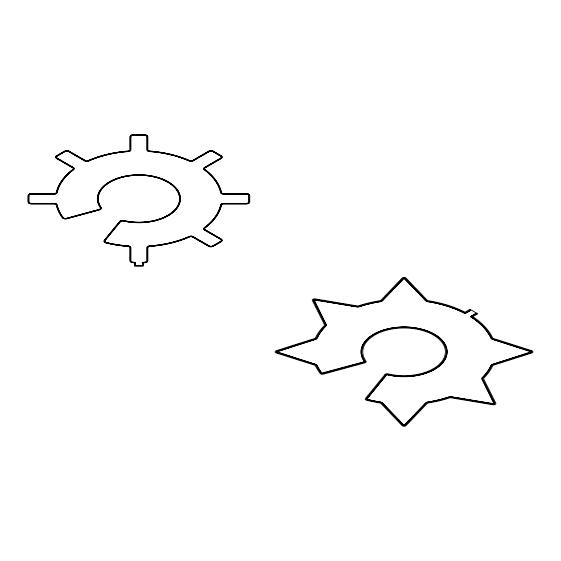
<?xml version="1.0" encoding="UTF-8"?>
<svg xmlns="http://www.w3.org/2000/svg" width="561" height="561" viewBox="0 0 561 561"><rect width="100%" height="100%" fill="white"/><g stroke="black" fill="none" stroke-linecap="round" stroke-linejoin="round"><path stroke-width="0.84" d="M470.293 310.556L465.048 313.22L464.115 312.743A90.503 52.25 0 0 0 428.12 301.467A3.618 2.09 0 0 1 425.911 300.465L404.93 278.494A0.975 0.561 0 0 0 404.074 278.2A0.975 0.561 0 0 0 403.226 278.494L382.237 300.465A3.618 2.09 0 0 1 380.028 301.467A90.503 52.25 0 0 0 359.377 306.411A3.618 2.09 0 0 1 356.586 306.601L314.84 299.63A0.975 0.561 0 0 0 313.88 299.77A0.975 0.561 0 0 0 313.634 300.324L325.703 324.426A3.618 2.09 0 0 1 325.373 326.039A90.503 52.25 0 0 0 316.818 337.967A3.618 2.09 0 0 1 315.079 339.237L277.029 351.354A0.975 0.561 0 0 0 276.524 351.845A0.975 0.561 0 0 0 277.029 352.336L315.079 364.454A3.618 2.09 0 0 1 316.818 365.723A90.503 52.25 0 0 0 321.46 373.184A0.975 0.561 0 0 0 322.764 373.465L364.313 362.161A0.975 0.561 0 0 0 364.797 361.438A42.643 24.621 0 0 1 398.401 327.442A42.643 24.621 0 0 1 446.339 355.12A42.643 24.621 0 0 1 387.462 374.524A0.975 0.561 0 0 0 386.206 374.797L366.635 398.794A0.975 0.561 0 0 0 367.118 399.544A90.503 52.25 0 0 0 380.028 402.223A3.618 2.09 0 0 1 382.237 403.226L403.226 425.196A0.975 0.561 0 0 0 404.074 425.49A0.975 0.561 0 0 0 404.93 425.196L425.911 403.226A3.618 2.09 0 0 1 428.12 402.223A90.503 52.25 0 0 0 448.772 397.279A3.618 2.09 0 0 1 451.563 397.09L493.308 404.06A0.975 0.561 0 0 0 494.269 403.92A0.975 0.561 0 0 0 494.514 403.366L482.446 379.264A3.618 2.09 0 0 1 482.776 377.651A90.503 52.25 0 0 0 491.331 365.723A3.618 2.09 0 0 1 493.07 364.454L531.127 352.336A0.975 0.561 0 0 0 531.625 351.845A0.975 0.561 0 0 0 531.127 351.354L493.07 339.237A3.618 2.09 0 0 1 491.331 337.967A90.503 52.25 0 0 0 471.794 317.182L470.974 316.642L475.903 313.795L475.595 313.613M470.139 310.647L465.055 313.396L463.968 312.842A90.286 52.124 0 0 0 428.057 301.594A3.836 2.216 0 0 1 425.715 300.528L404.733 278.558A0.75 0.435 0 0 0 403.415 278.558L382.434 300.528A3.836 2.216 0 0 1 380.092 301.594A90.286 52.124 0 0 0 359.489 306.516A3.836 2.216 0 0 1 356.523 306.72L314.777 299.749A0.75 0.435 0 0 0 313.844 300.289L325.92 324.391A3.836 2.216 0 0 1 325.569 326.102A90.286 52.124 0 0 0 317.035 337.995A3.836 2.216 0 0 1 315.184 339.349L277.134 351.466A0.75 0.435 0 0 0 277.134 352.224L315.184 364.341A3.836 2.216 0 0 1 317.035 365.695A90.286 52.124 0 0 0 321.656 373.128A0.75 0.435 0 0 0 322.666 373.346L364.222 362.048A0.75 0.435 0 0 0 364.594 361.487A42.867 24.747 0 0 1 398.373 327.315A42.867 24.747 0 0 1 446.563 355.134A42.867 24.747 0 0 1 387.378 374.636A0.75 0.435 0 0 0 386.403 374.853L366.831 398.843A0.75 0.435 0 0 0 367.21 399.425A90.286 52.124 0 0 0 380.092 402.097A3.836 2.216 0 0 1 382.434 403.163L403.415 425.133A0.75 0.435 0 0 0 404.733 425.133L425.715 403.163A3.836 2.216 0 0 1 428.057 402.097A90.286 52.124 0 0 0 448.667 397.174A3.836 2.216 0 0 1 451.626 396.971L493.371 403.941A0.75 0.435 0 0 0 494.304 403.401L482.236 379.299A3.836 2.216 0 0 1 482.579 377.588A90.286 52.124 0 0 0 491.12 365.695A3.836 2.216 0 0 1 492.965 364.341L531.015 352.224A0.75 0.435 0 0 0 531.015 351.466L492.965 339.349A3.836 2.216 0 0 1 491.12 337.995A90.286 52.124 0 0 0 471.633 317.267L470.672 316.635L475.433 313.704M364.433 361.649L321.881 373.1A90.069 51.998 0 0 1 317.245 365.66A4.06 2.342 0 0 0 315.289 364.229L276.966 351.859L315.289 339.461A4.06 2.342 0 0 0 317.245 338.031A90.069 51.998 0 0 1 325.759 326.165A4.06 2.342 0 0 0 326.13 324.356L314.181 299.96L356.466 306.846A4.06 2.342 0 0 0 359.594 306.629A90.069 51.998 0 0 1 380.148 301.713A4.06 2.342 0 0 0 382.623 300.584L404.053 278.459L425.526 300.584A4.06 2.342 0 0 0 428.001 301.713A90.069 51.998 0 0 1 463.828 312.94L465.069 313.571L470.448 310.464L469.985 310.198L465.041 313.045L464.263 312.652A90.728 52.383 0 0 0 428.176 301.348A3.401 1.964 0 0 1 426.101 300.401L405.119 278.431A1.192 0.687 0 0 0 404.074 278.074A1.192 0.687 0 0 0 403.029 278.431L382.048 300.401A3.401 1.964 0 0 1 379.972 301.348A90.728 52.383 0 0 0 359.271 306.299A3.401 1.964 0 0 1 356.649 306.474L314.903 299.511A1.192 0.687 0 0 0 313.725 299.679A1.192 0.687 0 0 0 313.424 300.359L325.492 324.461A3.401 1.964 0 0 1 325.184 325.976A90.728 52.383 0 0 0 316.607 337.932A3.401 1.964 0 0 1 314.973 339.125L276.917 351.242A1.192 0.687 0 0 0 276.3 351.845A1.192 0.687 0 0 0 276.917 352.448L314.973 364.566A3.401 1.964 0 0 1 316.607 365.758A90.728 52.383 0 0 0 321.257 373.233A1.192 0.687 0 0 0 322.856 373.577L364.412 362.28A1.192 0.687 0 0 0 365.001 361.389A42.426 24.495 0 0 1 398.436 327.568A42.426 24.495 0 0 1 446.121 355.099A42.426 24.495 0 0 1 387.546 374.404A1.192 0.687 0 0 0 386.003 374.748L366.431 398.738A1.192 0.687 0 0 0 367.027 399.656A90.728 52.383 0 0 0 379.972 402.342A3.401 1.964 0 0 1 382.048 403.289L403.029 425.259A1.192 0.687 0 0 0 404.074 425.617A1.192 0.687 0 0 0 405.119 425.259L426.101 403.289A3.401 1.964 0 0 1 428.176 402.342A90.728 52.383 0 0 0 448.884 397.391A3.401 1.964 0 0 1 451.5 397.216L493.245 404.179A1.192 0.687 0 0 0 494.423 404.011A1.192 0.687 0 0 0 494.725 403.331L482.656 379.229A3.401 1.964 0 0 1 482.965 377.714A90.728 52.383 0 0 0 491.541 365.758A3.401 1.964 0 0 1 493.175 364.566L531.232 352.448A1.192 0.687 0 0 0 531.849 351.845A1.192 0.687 0 0 0 531.232 351.242L493.175 339.125A3.401 1.964 0 0 1 491.541 337.932A90.728 52.383 0 0 0 471.962 317.098L471.275 316.649L476.212 313.795L475.749 313.522L470.363 316.628L471.464 317.351A90.069 51.998 0 0 1 490.903 338.031A4.06 2.342 0 0 0 492.86 339.461L531.19 351.831L492.86 364.229A4.06 2.342 0 0 0 490.903 365.66A90.069 51.998 0 0 1 482.39 377.525A4.06 2.342 0 0 0 482.018 379.334L493.968 403.731L451.689 396.844A4.06 2.342 0 0 0 448.555 397.062A90.069 51.998 0 0 1 428.001 401.978A4.06 2.342 0 0 0 425.526 403.107L404.095 425.231L382.623 403.107A4.06 2.342 0 0 0 380.148 401.978A90.069 51.998 0 0 1 367.294 399.313L367.034 398.899L386.599 374.909L387.293 374.755A43.085 24.873 0 0 0 446.78 355.155A43.085 24.873 0 0 0 398.345 327.189A43.085 24.873 0 0 0 364.391 361.536L364.433 361.649M143.314 263.046L143.314 265.935L134.5 265.935L134.486 263.004L133.399 262.751A3.415 1.971 0 0 1 129.977 260.781L129.977 247.646A2.097 1.206 0 0 0 128.153 246.447A83.309 48.099 0 0 1 106.029 242.948A3.415 1.971 0 0 1 104.29 240.29L119.563 221.567A3.415 1.971 0 0 1 123.918 220.571A40.658 23.478 0 0 0 179.247 201.701A40.658 23.478 0 0 0 133.799 175.46A40.658 23.478 0 0 0 101.106 207.409A3.415 1.971 0 0 1 99.388 209.919L66.955 218.734A3.415 1.971 0 0 1 62.362 217.731A83.309 48.099 0 0 1 56.296 204.954A2.097 1.206 0 0 0 54.221 203.902L31.465 203.902A3.415 1.971 0 0 1 28.05 201.932L28.05 195.572A3.415 1.971 0 0 1 31.465 193.601L54.221 193.601A2.097 1.206 0 0 0 56.296 192.542A83.309 48.099 0 0 1 72.888 169.415A2.097 1.206 0 0 0 72.713 167.823L56.626 158.532A3.415 1.971 0 0 1 56.626 155.748L64.417 151.246A3.415 1.971 0 0 1 69.248 151.246L85.335 160.537A2.097 1.206 0 0 0 88.091 160.635A83.309 48.099 0 0 1 128.153 151.056A2.097 1.206 0 0 0 129.977 149.857L129.977 136.723A3.415 1.971 0 0 1 133.399 134.752L144.415 134.752A3.415 1.971 0 0 1 147.831 136.723L147.831 149.857A2.097 1.206 0 0 0 149.654 151.056A83.309 48.099 0 0 1 189.716 160.635A2.097 1.206 0 0 0 192.479 160.537L208.566 151.246A3.415 1.971 0 0 1 213.397 151.246L221.188 155.748A3.415 1.971 0 0 1 221.188 158.532L205.102 167.823A2.097 1.206 0 0 0 204.919 169.415A83.309 48.099 0 0 1 221.518 192.542A2.097 1.206 0 0 0 223.594 193.601L246.349 193.601A3.415 1.971 0 0 1 249.764 195.572L249.764 201.932A3.415 1.971 0 0 1 246.349 203.902L223.594 203.902A2.097 1.206 0 0 0 221.518 204.954A83.309 48.099 0 0 1 204.919 228.089A2.097 1.206 0 0 0 205.102 229.68L221.188 238.972A3.415 1.971 0 0 1 221.188 241.756L213.397 246.258A3.415 1.971 0 0 1 208.566 246.258L192.479 236.966A2.097 1.206 0 0 0 189.716 236.868A83.309 48.099 0 0 1 149.654 246.447A2.097 1.206 0 0 0 147.831 247.646L147.831 260.781A3.415 1.971 0 0 1 144.415 262.751L143.321 263.025M119.766 221.623L104.486 240.346A3.198 1.844 0 0 0 106.12 242.829A83.084 47.973 0 0 0 128.181 246.321A2.314 1.339 0 0 1 130.201 247.646L130.201 260.781A3.198 1.844 0 0 0 133.399 262.625L133.946 262.625A0.771 0.449 0 0 1 134.717 263.074L134.717 265.809L143.09 265.809L143.09 263.074A0.771 0.449 0 0 1 143.861 262.625L144.415 262.625A3.198 1.844 0 0 0 147.613 260.781L147.613 247.646A2.314 1.339 0 0 1 149.626 246.321A83.084 47.973 0 0 0 189.583 236.763A2.314 1.339 0 0 1 192.633 236.875L208.72 246.167A3.198 1.844 0 0 0 213.243 246.167L221.034 241.672A3.198 1.844 0 0 0 221.034 239.056L204.947 229.772A2.314 1.339 0 0 1 204.744 228.011A83.084 47.973 0 0 0 221.3 204.94A2.314 1.339 0 0 1 223.594 203.776L246.349 203.776A3.198 1.844 0 0 0 249.54 201.932L249.54 195.572A3.198 1.844 0 0 0 246.349 193.727L223.594 193.727A2.314 1.339 0 0 1 221.3 192.563A83.084 47.973 0 0 0 204.744 169.492A2.314 1.339 0 0 1 204.947 167.732L221.034 158.44A3.198 1.844 0 0 0 221.034 155.832L213.243 151.337A3.198 1.844 0 0 0 208.72 151.337L192.633 160.621A2.314 1.339 0 0 1 189.583 160.741A83.084 47.973 0 0 0 149.626 151.182A2.314 1.339 0 0 1 147.613 149.857L147.613 136.723A3.198 1.844 0 0 0 144.415 134.878L133.399 134.878A3.198 1.844 0 0 0 130.201 136.723L130.201 149.857A2.314 1.339 0 0 1 128.181 151.182A83.084 47.973 0 0 0 88.224 160.741A2.314 1.339 0 0 1 85.181 160.621L69.087 151.337A3.198 1.844 0 0 0 64.571 151.337L56.78 155.832A3.198 1.844 0 0 0 56.78 158.44L72.867 167.732A2.314 1.339 0 0 1 73.063 169.492A83.084 47.973 0 0 0 56.514 192.563A2.314 1.339 0 0 1 54.221 193.727L31.465 193.727A3.198 1.844 0 0 0 28.267 195.572L28.267 201.932A3.198 1.844 0 0 0 31.465 203.776L54.221 203.776A2.314 1.339 0 0 1 56.514 204.94A83.084 47.973 0 0 0 62.559 217.682A3.198 1.844 0 0 0 66.857 218.622L99.297 209.8A3.198 1.844 0 0 0 100.903 207.451A40.883 23.604 0 0 1 133.77 175.334A40.883 23.604 0 0 1 179.464 201.715A40.883 23.604 0 0 1 123.834 220.69A3.198 1.844 0 0 0 119.766 221.623M119.963 221.672L104.69 240.403A2.973 1.718 0 0 0 106.204 242.71A82.867 47.839 0 0 0 128.217 246.195A2.532 1.466 0 0 1 130.418 247.646L130.418 260.781A2.973 1.718 0 0 0 133.399 262.499L133.946 262.499A0.989 0.575 0 0 1 134.942 263.074L134.942 265.683L142.873 265.683L142.873 263.074A0.989 0.575 0 0 1 143.861 262.499L144.415 262.499A2.973 1.718 0 0 0 147.389 260.781L147.389 247.646A2.532 1.466 0 0 1 149.598 246.195A82.867 47.839 0 0 0 189.45 236.665A2.532 1.466 0 0 1 192.788 236.791L208.874 246.076A2.973 1.718 0 0 0 213.082 246.076L220.88 241.581A2.973 1.718 0 0 0 220.88 239.147L204.786 229.863A2.532 1.466 0 0 1 204.569 227.934A82.867 47.839 0 0 0 221.076 204.926A2.532 1.466 0 0 1 223.594 203.65L246.349 203.65A2.973 1.718 0 0 0 249.322 201.932L249.322 195.572A2.973 1.718 0 0 0 246.349 193.854L223.594 193.854A2.532 1.466 0 0 1 221.076 192.577A82.867 47.839 0 0 0 204.569 169.569A2.532 1.466 0 0 1 204.786 167.641L220.88 158.356A2.973 1.718 0 0 0 220.88 155.923L213.082 151.428A2.973 1.718 0 0 0 208.874 151.428L192.788 160.712A2.532 1.466 0 0 1 189.45 160.839A82.867 47.839 0 0 0 149.598 151.309A2.532 1.466 0 0 1 147.389 149.857L147.389 136.723A2.973 1.718 0 0 0 144.415 135.005L133.399 135.005A2.973 1.718 0 0 0 130.418 136.723L130.418 149.857A2.532 1.466 0 0 1 128.217 151.309A82.867 47.839 0 0 0 88.358 160.839A2.532 1.466 0 0 1 85.02 160.712L68.933 151.428A2.973 1.718 0 0 0 64.725 151.428L56.934 155.923A2.973 1.718 0 0 0 56.934 158.356L73.021 167.641A2.532 1.466 0 0 1 73.239 169.569A82.867 47.839 0 0 0 56.731 192.577A2.532 1.466 0 0 1 54.221 193.854L31.465 193.854A2.973 1.718 0 0 0 28.492 195.572L28.492 201.932A2.973 1.718 0 0 0 31.465 203.65L54.221 203.65A2.532 1.466 0 0 1 56.731 204.926A82.867 47.839 0 0 0 62.762 217.633A2.973 1.718 0 0 0 66.766 218.51L99.199 209.688A2.973 1.718 0 0 0 100.7 207.5A41.1 23.73 0 0 1 133.749 175.207A41.1 23.73 0 0 1 179.681 201.729A41.1 23.73 0 0 1 123.75 220.81A2.973 1.718 0 0 0 119.963 221.672M120.159 221.728L104.886 240.459A2.756 1.592 0 0 0 106.295 242.597A82.649 47.713 0 0 0 128.245 246.069A2.756 1.592 0 0 1 130.643 247.646L130.643 260.781A2.756 1.592 0 0 0 133.399 262.373L133.946 262.373A1.213 0.701 0 0 1 135.159 263.074L135.159 265.549L142.655 265.549L142.655 263.074A1.213 0.701 0 0 1 143.861 262.373L144.415 262.373A2.756 1.592 0 0 0 147.171 260.781L147.171 247.646A2.756 1.592 0 0 1 149.57 246.069A82.649 47.713 0 0 0 189.316 236.56A2.756 1.592 0 0 1 192.942 236.7L209.036 245.984A2.756 1.592 0 0 0 212.928 245.984L220.718 241.489A2.756 1.592 0 0 0 220.718 239.238L204.632 229.947A2.756 1.592 0 0 1 204.4 227.857A82.649 47.713 0 0 0 220.859 204.905A2.756 1.592 0 0 1 223.594 203.524L246.349 203.524A2.756 1.592 0 0 0 249.098 201.932L249.098 195.572A2.756 1.592 0 0 0 246.349 193.98L223.594 193.98A2.756 1.592 0 0 1 220.859 192.591A82.649 47.713 0 0 0 204.4 169.646A2.756 1.592 0 0 1 204.632 167.55L220.718 158.265A2.756 1.592 0 0 0 220.718 156.014L212.928 151.519A2.756 1.592 0 0 0 209.036 151.519L192.942 160.804A2.756 1.592 0 0 1 189.316 160.937A82.649 47.713 0 0 0 149.57 151.435A2.756 1.592 0 0 1 147.171 149.857L147.171 136.723A2.756 1.592 0 0 0 144.415 135.131L133.399 135.131A2.756 1.592 0 0 0 130.643 136.723L130.643 149.857A2.756 1.592 0 0 1 128.245 151.435A82.649 47.713 0 0 0 88.498 160.937A2.756 1.592 0 0 1 84.865 160.804L68.779 151.519A2.756 1.592 0 0 0 64.88 151.519L57.089 156.014A2.756 1.592 0 0 0 57.089 158.265L73.182 167.55A2.756 1.592 0 0 1 73.414 169.646A82.649 47.713 0 0 0 56.949 192.591A2.756 1.592 0 0 1 54.221 193.98L31.465 193.98A2.756 1.592 0 0 0 28.709 195.572L28.709 201.932A2.756 1.592 0 0 0 31.465 203.524L54.221 203.524A2.756 1.592 0 0 1 56.949 204.905A82.649 47.713 0 0 0 62.965 217.584A2.756 1.592 0 0 0 66.675 218.39L99.108 209.576A2.756 1.592 0 0 0 100.496 207.549A41.325 23.857 0 0 1 133.721 175.081A41.325 23.857 0 0 1 179.899 201.75A41.325 23.857 0 0 1 123.672 220.929A2.756 1.592 0 0 0 120.159 221.728M120.363 221.784L105.089 240.508A2.532 1.466 0 0 0 106.38 242.478A82.425 47.587 0 0 0 128.273 245.942A2.973 1.718 0 0 1 130.86 247.646L130.86 260.781A2.532 1.466 0 0 0 133.399 262.246L133.946 262.246A1.431 0.827 0 0 1 135.376 263.074L135.376 265.423L142.431 265.423L142.431 263.074A1.431 0.827 0 0 1 143.861 262.246L144.415 262.246A2.532 1.466 0 0 0 146.947 260.781L146.947 247.646A2.973 1.718 0 0 1 149.542 245.942A82.425 47.587 0 0 0 189.183 236.462A2.973 1.718 0 0 1 193.103 236.609L209.19 245.9A2.532 1.466 0 0 0 212.773 245.9L220.564 241.398A2.532 1.466 0 0 0 220.564 239.33L204.477 230.038A2.973 1.718 0 0 1 204.225 227.78A82.425 47.587 0 0 0 220.641 204.891A2.973 1.718 0 0 1 223.594 203.398L246.349 203.398A2.532 1.466 0 0 0 248.881 201.932L248.881 195.572A2.532 1.466 0 0 0 246.349 194.106L223.594 194.106A2.973 1.718 0 0 1 220.641 192.612A82.425 47.587 0 0 0 204.225 169.724A2.973 1.718 0 0 1 204.477 167.466L220.564 158.174A2.532 1.466 0 0 0 220.564 156.105L212.773 151.603A2.532 1.466 0 0 0 209.19 151.603L193.103 160.895A2.973 1.718 0 0 1 189.183 161.042A82.425 47.587 0 0 0 149.542 151.561A2.973 1.718 0 0 1 146.947 149.857L146.947 136.723A2.532 1.466 0 0 0 144.415 135.257L133.399 135.257A2.532 1.466 0 0 0 130.86 136.723L130.86 149.857A2.973 1.718 0 0 1 128.273 151.561A82.425 47.587 0 0 0 88.631 161.042A2.973 1.718 0 0 1 84.711 160.895L68.624 151.603A2.532 1.466 0 0 0 65.041 151.603L57.243 156.105A2.532 1.466 0 0 0 57.243 158.174L73.337 167.466A2.973 1.718 0 0 1 73.589 169.724A82.425 47.587 0 0 0 57.166 192.612A2.973 1.718 0 0 1 54.221 194.106L31.465 194.106A2.532 1.466 0 0 0 28.934 195.572L28.934 201.932A2.532 1.466 0 0 0 31.465 203.398L54.221 203.398A2.973 1.718 0 0 1 57.166 204.891A82.425 47.587 0 0 0 63.169 217.528A2.532 1.466 0 0 0 66.577 218.278L99.009 209.456A2.532 1.466 0 0 0 100.286 207.591A41.542 23.983 0 0 1 133.693 174.955A41.542 23.983 0 0 1 180.123 201.764A41.542 23.983 0 0 1 123.588 221.048A2.532 1.466 0 0 0 120.363 221.784M385.007 374.475L365.435 398.464A2.293 1.325 0 0 0 366.578 400.238A91.829 53.014 0 0 0 379.678 402.959A2.293 1.325 0 0 1 381.08 403.597L402.062 425.568A2.293 1.325 0 0 0 404.074 426.248A2.293 1.325 0 0 0 406.087 425.568L427.068 403.597A2.293 1.325 0 0 1 428.471 402.959A91.829 53.014 0 0 0 449.424 397.945A2.293 1.325 0 0 1 451.198 397.826L492.944 404.797A2.293 1.325 0 0 0 495.202 404.46A2.293 1.325 0 0 0 495.784 403.156L483.715 379.054A2.293 1.325 0 0 1 483.926 378.03A91.829 53.014 0 0 0 492.607 365.926A2.293 1.325 0 0 1 493.708 365.12L531.765 353.009A2.293 1.325 0 0 0 532.95 351.845A2.293 1.325 0 0 0 531.765 350.681L493.708 338.571A2.293 1.325 0 0 1 492.607 337.764A91.829 53.014 0 0 0 472.79 316.67L477.776 313.795L469.985 309.293L464.992 312.175A91.829 53.014 0 0 0 428.471 300.731A2.293 1.325 0 0 1 427.068 300.093L406.087 278.123A2.293 1.325 0 0 0 404.074 277.443A2.293 1.325 0 0 0 402.062 278.123L381.08 300.093A2.293 1.325 0 0 1 379.678 300.731A91.829 53.014 0 0 0 358.724 305.745A2.293 1.325 0 0 1 356.95 305.864L315.205 298.894A2.293 1.325 0 0 0 312.947 299.23A2.293 1.325 0 0 0 312.365 300.535L324.433 324.637A2.293 1.325 0 0 1 324.223 325.661A91.829 53.014 0 0 0 315.548 337.764A2.293 1.325 0 0 1 314.44 338.571L276.384 350.681A2.293 1.325 0 0 0 275.199 351.845A2.293 1.325 0 0 0 276.384 353.009L314.44 365.12A2.293 1.325 0 0 1 315.548 365.926A91.829 53.014 0 0 0 320.254 373.493A2.293 1.325 0 0 0 323.325 374.152L364.881 362.855A2.293 1.325 0 0 0 366.017 361.137A41.325 23.857 0 0 1 398.576 328.199A41.325 23.857 0 0 1 445.034 355.015A41.325 23.857 0 0 1 387.981 373.815A2.293 1.325 0 0 0 385.007 374.475"/></g></svg>
